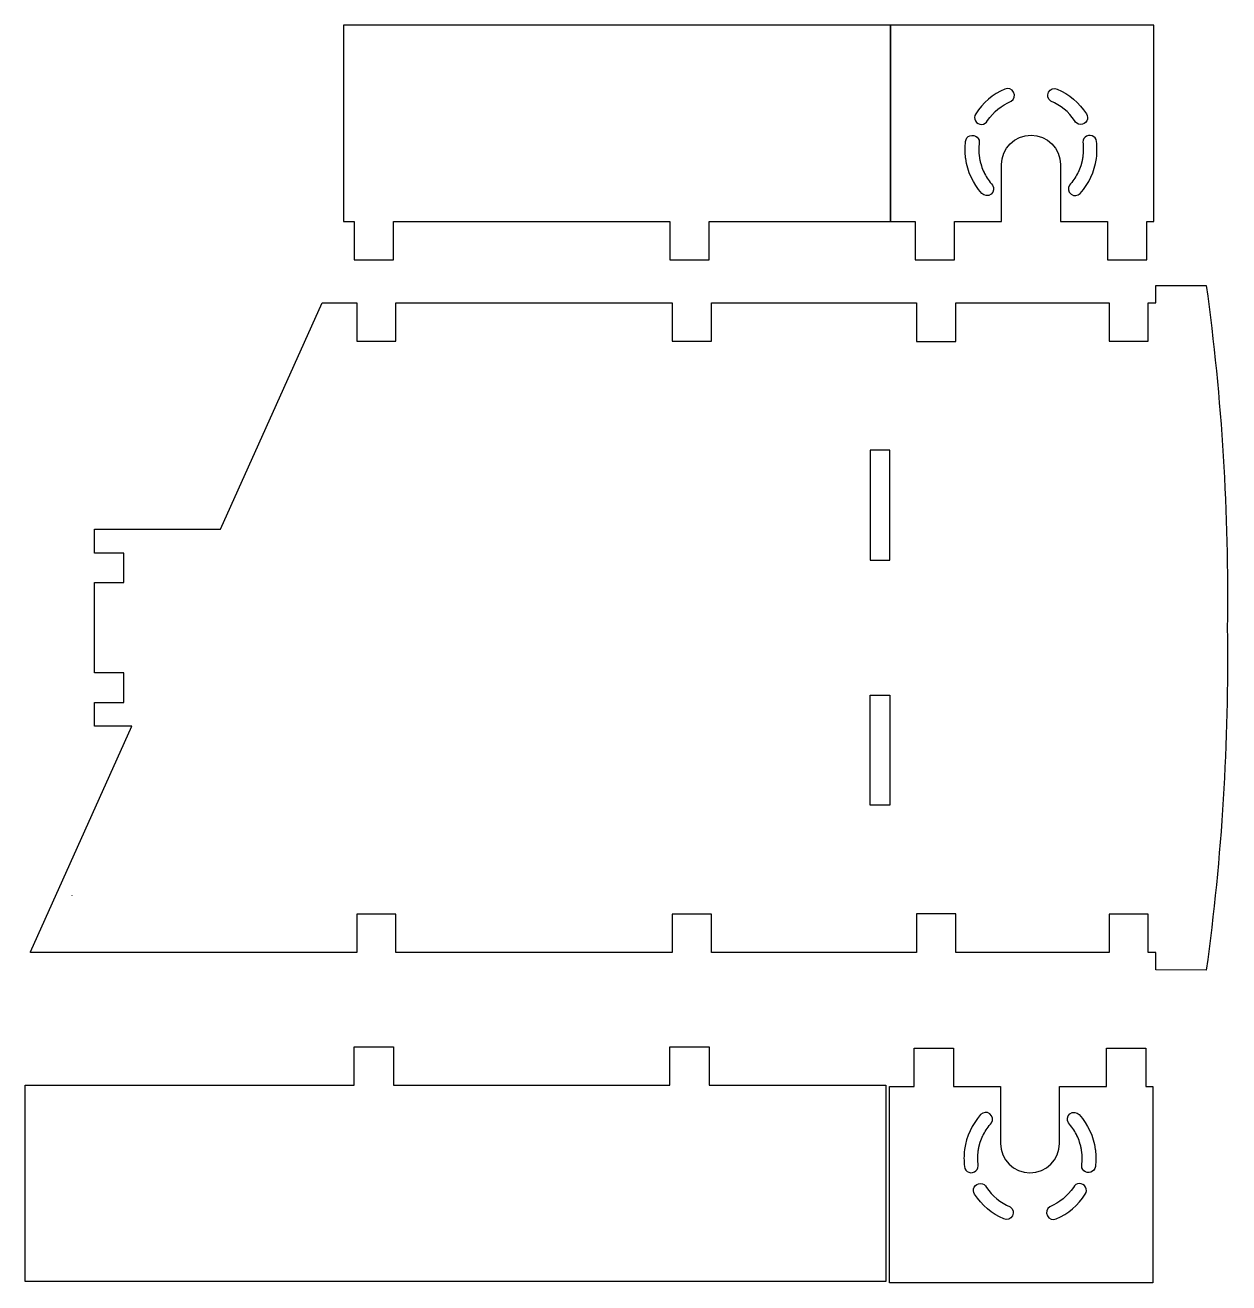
# Model space of a CAD drawing. Header units: millimetres. Extents: x -512 to -206, y -33 to 288.
import ezdxf

# ---------------------------------------------------------------- set-up
doc = ezdxf.new("R2010")
doc.units = ezdxf.units.MM
doc.layers.add('Layer 01', color=18, linetype='Continuous', true_color=0x000000)
doc.layers.add('Make2D$Visible$Curves', color=18, linetype='Continuous', true_color=0x000000)

msp = doc.modelspace()

# ---------------------------------------------------------------- linework, layer by layer
at = {"layer": 'Layer 01'}
for p, q in [((-224.59, 221.26), (-211.79, 221.31)), ((-224.59, 216.86), (-224.59, 221.26)), ((-462.64, 159.28), (-436.75, 216.86)), ((-436.75, 216.86), (-427.99, 216.86)), ((-427.99, 216.86), (-427.99, 207.11)), ((-417.99, 216.86), (-347.69, 216.86)), ((-417.99, 207.11), (-417.99, 216.86)), ((-347.69, 216.86), (-347.69, 207.11)), ((-337.69, 216.86), (-285.5, 216.86)), ((-337.69, 207.11), (-337.69, 216.86)), ((-285.5, 216.86), (-285.5, 216.78)), ((-285.5, 216.78), (-285.5, 207.03)), ((-275.5, 216.86), (-236.54, 216.86)), ((-275.5, 216.78), (-275.5, 216.86)), ((-275.5, 207.03), (-275.5, 216.78)), ((-236.54, 216.86), (-236.54, 207.11)), ((-226.54, 216.86), (-224.59, 216.86)), ((-226.54, 207.11), (-226.54, 216.86)), ((-427.99, 207.11), (-417.99, 207.11)), ((-347.69, 207.11), (-337.69, 207.11)), ((-285.5, 207.03), (-275.5, 207.03)), ((-236.54, 207.11), (-226.54, 207.11)), ((-494.75, 159.28), (-462.64, 159.28)), ((-494.75, 153.19), (-494.75, 159.28)), ((-487.25, 153.19), (-494.75, 153.19)), ((-487.25, 145.69), (-487.25, 153.19)), ((-494.75, 145.69), (-487.25, 145.69)), ((-494.75, 122.69), (-494.75, 145.69)), ((-487.25, 122.69), (-494.75, 122.69)), ((-487.25, 115.19), (-487.25, 122.69)), ((-494.75, 115.19), (-487.25, 115.19)), ((-494.75, 109.11), (-494.75, 115.19)), ((-510.99, 51.72), (-485.19, 109.11)), ((-485.19, 109.11), (-494.75, 109.11)), ((-427.99, 61.28), (-427.99, 51.53)), ((-417.99, 61.28), (-427.99, 61.28)), ((-417.99, 51.53), (-417.99, 61.28)), ((-347.69, 61.28), (-347.69, 51.53)), ((-337.69, 61.28), (-347.69, 61.28)), ((-337.69, 51.53), (-337.69, 61.28)), ((-285.5, 61.36), (-285.5, 51.61)), ((-275.5, 61.36), (-285.5, 61.36)), ((-275.5, 51.61), (-275.5, 61.36)), ((-236.54, 61.28), (-236.54, 51.53)), ((-226.54, 61.28), (-236.54, 61.28)), ((-226.54, 51.53), (-226.54, 61.28)), ((-510.98, 51.53), (-510.99, 51.72)), ((-427.99, 51.53), (-510.98, 51.53)), ((-347.69, 51.53), (-417.99, 51.53)), ((-285.5, 51.53), (-337.69, 51.53)), ((-285.5, 51.61), (-285.5, 51.53)), ((-275.5, 51.53), (-275.5, 51.61)), ((-236.54, 51.53), (-275.5, 51.53)), ((-224.59, 51.53), (-226.54, 51.53)), ((-224.59, 47.13), (-224.59, 51.53)), ((-211.79, 47.08), (-224.59, 47.13))]:
    msp.add_line(p, q, dxfattribs=at)
msp.add_lwpolyline([(-418.03, 237.55), (-348.32, 237.55), (-348.32, 227.8), (-338.32, 227.8), (-338.32, 237.55), (-292.13, 237.55), (-292.13, 287.55), (-431.35, 287.55), (-431.35, 237.55), (-428.62, 237.55), (-428.62, 227.8), (-418.62, 227.8), (-418.62, 237.55), (-418.03, 237.55), (-418.03, 237.55)], dxfattribs=at)
for points in [[(-263.88, 252.05, -1), (-248.88, 252.05), (-248.88, 237.55), (-236.89, 237.55), (-236.89, 227.8), (-226.89, 227.8), (-226.89, 237.55), (-225.12, 237.55), (-225.12, 287.55), (-292.13, 287.55), (-292.13, 237.55), (-285.85, 237.55), (-285.85, 227.8), (-275.85, 227.8), (-275.85, 237.55), (-263.88, 237.55)], [(-263.05, 271.28, 0.147927), (-270.47, 264.99, 1.07595), (-267.43, 263.28, -0.148948), (-261.43, 268.19, 0.921995)], [(-249.72, 271.28, -0.147927), (-242.29, 264.99, -1.07595), (-245.33, 263.28, 0.148948), (-251.33, 268.19, -0.921995)], [(-273.04, 257.96, -1.07595), (-269.6, 257.31, 0.05681), (-269.59, 254.3), (-269.52, 253.84), (-269.51, 253.75), (-269.51, 253.73), (-269.49, 253.64), (-269.48, 253.58), (-269.48, 253.57), (-269.45, 253.39), (-269.44, 253.36), (-269.43, 253.32), (-269.43, 253.28), (-269.42, 253.23), (-269.41, 253.19), (-269.4, 253.15), (-269.39, 253.1), (-269.38, 253.06), (-269.37, 253.04), (-269.35, 252.94), (-269.35, 252.93), (-269.34, 252.9), (-269.33, 252.85), (-269.32, 252.8), (-269.31, 252.76), (-269.3, 252.72), (-269.28, 252.63), (-269.27, 252.59), (-269.25, 252.5), (-269.24, 252.47), (-269.23, 252.44), (-269.21, 252.38), (-269.2, 252.32), (-269.19, 252.31), (-269.01, 251.71, 0.033274), (-268.35, 250.08), (-268.28, 249.94), (-268.27, 249.92), (-268.25, 249.88), (-268.21, 249.8), (-268.2, 249.78, 0.067248), (-266.16, 246.86, -0.921995), (-268.93, 244.74, -0.147927), (-273.01, 253.58), (-273.02, 253.72, -0.063352)], [(-239.73, 257.96, 1.07595), (-243.16, 257.31, -0.05681), (-243.18, 254.3), (-243.24, 253.84), (-243.25, 253.75), (-243.26, 253.73), (-243.27, 253.64), (-243.28, 253.58), (-243.28, 253.57), (-243.32, 253.39), (-243.32, 253.36), (-243.33, 253.32), (-243.34, 253.28), (-243.35, 253.23), (-243.36, 253.19), (-243.37, 253.15), (-243.37, 253.1), (-243.38, 253.06), (-243.39, 253.04), (-243.41, 252.94), (-243.41, 252.93), (-243.42, 252.9), (-243.43, 252.85), (-243.44, 252.8), (-243.45, 252.76), (-243.46, 252.72), (-243.48, 252.63), (-243.49, 252.59), (-243.52, 252.5), (-243.53, 252.47), (-243.53, 252.44), (-243.55, 252.38), (-243.57, 252.32), (-243.57, 252.31), (-243.75, 251.71, -0.033274), (-244.42, 250.08), (-244.48, 249.94), (-244.49, 249.92), (-244.51, 249.88), (-244.55, 249.8), (-244.56, 249.78, -0.067248), (-246.61, 246.86, 0.921995), (-243.84, 244.74, 0.147927), (-239.76, 253.58), (-239.74, 253.72, 0.063352)], [(-264.16, 2.97, 1), (-249.16, 2.97), (-249.16, 17.47), (-237.17, 17.47), (-237.17, 27.22), (-227.17, 27.22), (-227.17, 17.47), (-225.4, 17.47), (-225.4, -32.53), (-292.41, -32.53), (-292.41, 17.47), (-286.13, 17.47), (-286.13, 27.22), (-276.13, 27.22), (-276.13, 17.47), (-264.16, 17.47)], [(-273.32, -2.94, 1.07595), (-269.88, -2.3, -0.05681), (-269.87, 0.72), (-269.8, 1.18), (-269.79, 1.26), (-269.79, 1.28), (-269.77, 1.38), (-269.76, 1.44), (-269.76, 1.44), (-269.73, 1.63), (-269.72, 1.66), (-269.71, 1.7), (-269.71, 1.73), (-269.7, 1.79), (-269.69, 1.82), (-269.68, 1.87), (-269.67, 1.92), (-269.66, 1.96), (-269.65, 1.98), (-269.63, 2.08), (-269.63, 2.09), (-269.62, 2.12), (-269.61, 2.17), (-269.6, 2.22), (-269.59, 2.26), (-269.58, 2.3), (-269.56, 2.39), (-269.55, 2.42), (-269.53, 2.51), (-269.52, 2.55), (-269.51, 2.58), (-269.49, 2.64), (-269.48, 2.7), (-269.47, 2.7), (-269.29, 3.3, -0.033274), (-268.63, 4.94), (-268.56, 5.08), (-268.55, 5.1), (-268.53, 5.14), (-268.49, 5.22), (-268.48, 5.24, -0.067248), (-266.44, 8.16, 0.921995), (-269.21, 10.28, 0.147927), (-273.29, 1.44), (-273.3, 1.3, 0.063352)], [(-240.01, -2.94, -1.07595), (-243.44, -2.3, 0.05681), (-243.46, 0.72), (-243.52, 1.18), (-243.53, 1.26), (-243.54, 1.28), (-243.55, 1.38), (-243.56, 1.44), (-243.56, 1.44), (-243.6, 1.63), (-243.6, 1.66), (-243.61, 1.7), (-243.62, 1.73), (-243.63, 1.79), (-243.64, 1.82), (-243.65, 1.87), (-243.65, 1.92), (-243.66, 1.96), (-243.67, 1.98), (-243.69, 2.08), (-243.69, 2.09), (-243.7, 2.12), (-243.71, 2.17), (-243.72, 2.22), (-243.73, 2.26), (-243.74, 2.3), (-243.76, 2.39), (-243.77, 2.42), (-243.8, 2.51), (-243.81, 2.55), (-243.81, 2.58), (-243.83, 2.64), (-243.85, 2.7), (-243.85, 2.7), (-244.03, 3.3, 0.033274), (-244.69, 4.94), (-244.76, 5.08), (-244.77, 5.1), (-244.79, 5.14), (-244.83, 5.22), (-244.84, 5.24, 0.067248), (-246.89, 8.16, -0.921995), (-244.11, 10.28, -0.147927), (-240.04, 1.44), (-240.02, 1.3, -0.063352)], [(-263.33, -16.26, -0.147927), (-270.75, -9.98, -1.07595), (-267.71, -8.26, 0.148948), (-261.71, -13.17, -0.921995)], [(-250, -16.26, 0.147927), (-242.57, -9.98, 1.07595), (-245.61, -8.26, -0.148948), (-251.61, -13.17, 0.921995)]]:
    msp.add_lwpolyline(points, format="xyb", close=True, dxfattribs=at)
msp.add_lwpolyline([(-338.32, 17.79), (-293.36, 17.79), (-293.36, -32.21), (-512.35, -32.21), (-512.35, 17.79), (-428.62, 17.79), (-428.62, 27.54), (-418.62, 27.54), (-418.62, 17.79), (-348.32, 17.79), (-348.32, 27.54), (-338.32, 27.54)], close=True, dxfattribs=at)
msp.add_arc((-256.38, 255.86), 16.8, 147.0523, 147.2026, dxfattribs=at)
at = {"layer": 'Layer 01', "extrusion": (0, 0, -1)}
for centre, radius, start, end in [((789.43, 142.17), 583.04, 172.19934, 180.784), ((789.43, 126.22), 583.04, 179.216, 187.80066), ((256.66, -0.84), 16.8, 327.0523, 327.2026)]:
    msp.add_arc(centre, radius, start, end, dxfattribs=at)
at = {"layer": 'Make2D$Visible$Curves', "color": 254, "lineweight": -3, "true_color": 0xcccccc}
msp.add_line((-500.36, 66.01), (-500.36, 66.16), dxfattribs=at)
for points in [[(-292.35, 151.38), (-292.35, 179.38), (-297.35, 179.38), (-297.35, 151.38)], [(-292.35, 117.01), (-292.35, 89.01), (-297.35, 89.01), (-297.35, 117.01)]]:
    msp.add_lwpolyline(points, close=True, dxfattribs=at)

doc.saveas('drawing.dxf')
